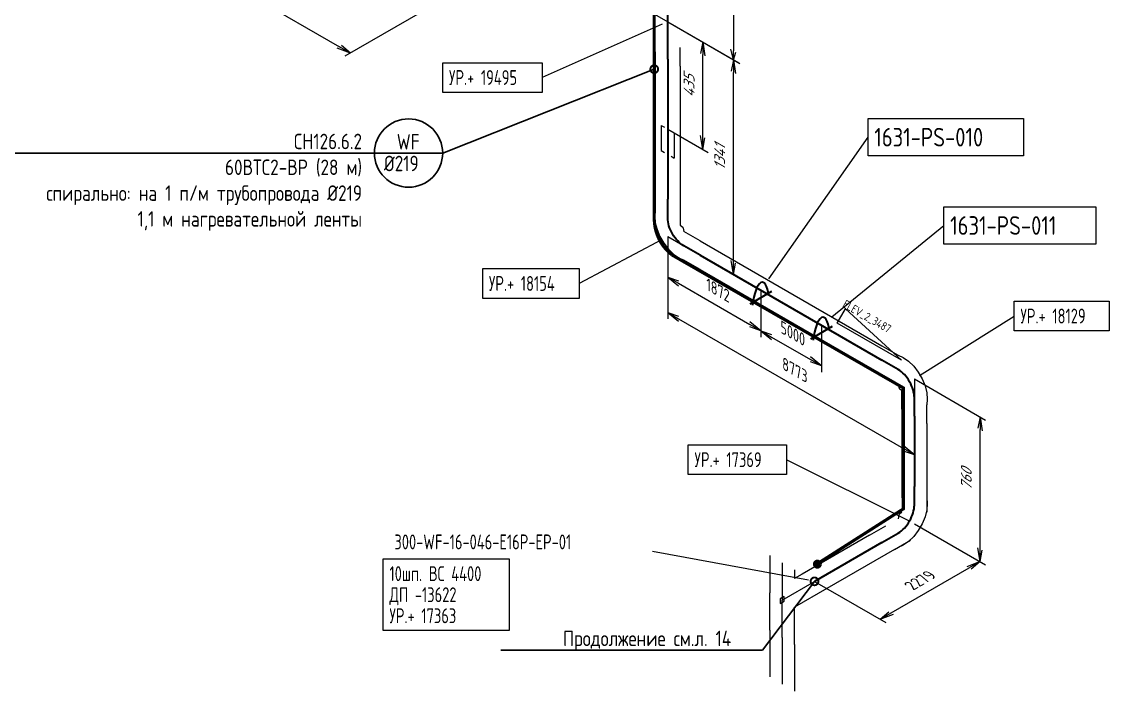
# Model space of a CAD drawing. Header units: millimetres. Extents: x 10051 to 26505, y 4675 to 5194.
# Drawn here: x 17602.6 to 17778.1, y 4848.1 to 4956.3 of the extents above; entities that cross this region are included whole.
import ezdxf
from ezdxf import colors
from ezdxf.entities.mleader import LeaderData, LeaderLine
from ezdxf.enums import TextEntityAlignment as Align
from ezdxf.math import Vec2, Vec3

# ---------------------------------------------------------------- set-up
doc = ezdxf.new("R2010")
doc.units = ezdxf.units.MM
doc.layers.get('0').update_dxf_attribs({"lineweight": 15})
for name, color, linetype, lineweight in [('--TEXT--', 150, 'Continuous', 25), ('_НС', 1, 'Continuous', 30), ('подложка', 252, 'Continuous', 9), ('Построение', 7, 'Continuous', 30), ('СН', 1, 'Continuous', 50)]:
    doc.layers.add(name, color=color, linetype=linetype, lineweight=lineweight)
doc.styles.add('GOST_2.304', font='CS_Gost2304.shx', dxfattribs={"height": 2.5})
doc.styles.add('Style-CS_Gost2304', font='CS_Gost2304.shx')

# ---------------------------------------------------------------- blocks, each defined once
blk = doc.blocks.new('TerminatorOpen_0.4')
at = {"color": 0, "linetype": 'ByBlock', "lineweight": -2}
for q in [(-1, 0.2), (-1, 0), (-1, -0.2)]:
    blk.add_line((0, 0), q, dxfattribs=at)
blk = doc.blocks.new('_DotSmall')
at = {"color": 0, "linetype": 'ByBlock', "const_width": 0.5}
blk.add_lwpolyline([(-0.0625, 0, 1), (0.0625, 0, 1)], format="xyb", close=True, dxfattribs=at)
blk = doc.blocks.new('*U5')
at = {"layer": 'СН'}
blk.add_hatch(color=256, dxfattribs=at).paths.add_polyline_path([(0.5, -1.734723475976807e-18, 1), (-0.5, 0, 1)])
blk.add_circle((0, 0), 0.5, dxfattribs=at)

msp = doc.modelspace()

# ---------------------------------------------------------------- hatches: boundary and pattern name
at = {"layer": 'подложка', "extrusion": (0.7071067811865483, 0.408248290463862, -0.5773502691896257)}
h = msp.add_hatch(color=256, dxfattribs=at)
edge = h.paths.add_edge_path()
edge.add_arc((-4566.354350169985, 10512.39267481305), 1, 44.99999999999989, 404.9999999999999)
h = msp.add_hatch(color=256, dxfattribs=at)
edge = h.paths.add_edge_path()
edge.add_arc((-4585.936760892228, 10492.81026409089), 1, 44.99999999999989, 404.9999999999999)
h = msp.add_hatch(color=256, dxfattribs=at)
edge = h.paths.add_edge_path()
edge.add_arc((-4596.380713277419, 10492.81026409089), 0.9999999999999998, 134.9999999999999, 494.9999999999999)
h = msp.add_hatch(color=256, dxfattribs=at)
edge = h.paths.add_edge_path()
edge.add_arc((-4625.754329360799, 10522.18388017419), 0.9999999999999998, 134.9999999999999, 494.9999999999999)
h = msp.add_hatch(color=256, dxfattribs=at)
edge = h.paths.add_edge_path()
edge.add_arc((-4636.198281745989, 10522.18388017419), 1, 44.99999999999989, 404.9999999999999)
h = msp.add_hatch(color=256, dxfattribs=at)
edge = h.paths.add_edge_path()
edge.add_arc((-4645.989487107096, 10512.39267481305), 1, 44.99999999999989, 404.9999999999999)
at = {"layer": 'подложка', "extrusion": (-5.551115123125784e-17, 0.8164965809277268, 0.5773502691896247)}
h = msp.add_hatch(color=256, dxfattribs=at)
edge = h.paths.add_edge_path()
edge.add_arc((-17741.44337610634, -2583.061214186176), 1, 44.99999999999992, 404.9999999999999)
at = {"layer": 'подложка', "true_color": 0x000000, "extrusion": (-5.551115123125784e-17, 0.8164965809277268, 0.5773502691896247)}
h = msp.add_hatch(color=18, dxfattribs=at)
edge = h.paths.add_edge_path()
edge.add_arc((-17730.54664530572, -2572.164483385493), 1, 44.99999999999992, 404.9999999999999)

# ---------------------------------------------------------------- linework, layer by layer
at = {"layer": '--TEXT--'}
msp.add_circle((17665.01101921159, 4935.111739805169), 5.5075, dxfattribs=at)
at = {"layer": '_НС', "linetype": 'Continuous', "lineweight": 30, "const_width": 0.5}
msp.add_lwpolyline([(17655.96472412098, 5008.227678701523), (17660.78828982952, 5005.474558210812), (17658.59568772874, 5004.1913214419), (17678.41523655261, 4992.361670334762), (17680.70539396875, 4993.639939596233), (17704.6750962987, 4979.942109716354), (17704.6750962987, 4924.500226699394, 0.2332394339432474), (17707.55976498676, 4918.652714471853), (17744.89464319091, 4897.2054649358), (17744.89464319091, 4877.683772483546), (17730.96054112272, 4868.791142175087)], format="xyb", dxfattribs=at)
at = {"layer": 'подложка', "extrusion": (-5.551115123125781e-17, 0.8164965809277269, 0.5773502691896247)}
for p, q in [((17575.14622529074, 4997.718212119998, 227.3302438262646), (17653.85681641813, 4952.274631144475, 291.5971723646609)), ((17706.84780195834, 4980.827749458429, 251.2169651969926), (17654.74069989462, 4950.743700055227, 293.762235874122)), ((17685.61594792678, 4968.569532817866, 268.5527014205534), (17706.84778383038, 4956.311326643507, 285.8884228427217)), ((17655.62458337111, 4951.25401041831, 293.040548037635), (17653.50326302754, 4952.070506999207, 291.8858474992557)), ((17655.62458337111, 4951.25401041831, 293.040548037635), (17653.85681641813, 4952.274631144475, 291.5971723646609)), ((17655.62458337111, 4951.25401041831, 293.040548037635), (17654.21036980873, 4952.478755289685, 291.3084972300661)), ((17712.06976002305, 4920.934360714044, 267.2687188966003), (17709.4587237005, 4922.441843237782, 265.1368166664814)), ((17712.06976002305, 4920.934360714044, 267.2687188966003), (17741.44337610634, 4903.975495561255, 291.2521759981518)), ((17712.06976002305, 4916.315558560538, 264.0027325728894), (17709.4587237005, 4917.823041084277, 261.8708303427705)), ((17712.06976002305, 4916.315558560538, 264.0027325728894), (17741.44337610634, 4899.35669340775, 287.9861896744409)), ((17741.44337610634, 4903.975495561255, 291.2521759981518), (17744.05431597716, 4902.468068724029, 293.3839994756154)), ((17741.44337610634, 4899.35669340775, 287.9861896744409), (17744.05431597716, 4897.849266570523, 290.1180131519046)), ((17739.44337610634, 4873.425428758022, 279.9917039739238), (17742.05437497482, 4874.932889657499, 277.8598323250642)), ((17746.66535229901, 4875.285637580146, 277.3609714288368), (17758.15583749338, 4868.651602860071, 286.7429133031682)), ((17739.44337610634, 4873.425428758022, 279.9917039739238), (17728.54664530572, 4867.134198296928, 288.8888474159876)), ((17743.44337610634, 4871.11602768127, 283.2576902976347), (17746.05437497482, 4872.623488580746, 281.1258186487751)), ((17743.44337610634, 4871.11602768127, 283.2576902976347), (17732.54664530572, 4864.824797220175, 292.1548337396985)), ((17728.54664530572, 4867.134198296928, 288.8888474159876), (17727.32466911305, 4866.428690013181, 289.8865867992192)), ((17742.92101397658, 4860.876394127725, 297.7387189427134), (17755.50418706391, 4868.141292496988, 287.4646011396553)), ((17730.54664530572, 4865.979497758552, 290.5218405778431), (17742.03713050009, 4859.345463038535, 299.9037824521745)), ((17732.54664530572, 4864.824797220175, 292.1548337396985), (17727.32466911305, 4861.809887859676, 296.4185594466411))]:
    msp.add_line(p, q, dxfattribs=at)
at = {"layer": 'подложка', "extrusion": (0.5773501048739813, 0.6666666192329223, 0.4714047891171118)}
for p, q in [((17717.45440260893, 4973.260649428525, 248.9280851760386), (17717.45438661556, 4951.630977959543, 279.5170599171292)), ((17706.84778383038, 4956.311326643507, 285.8884228427217), (17718.4750064196, 4949.598346551702, 281.1416351771199))]:
    msp.add_line(p, q, dxfattribs=at)
at = {"layer": 'подложка'}
for p, q in [((17705.93377428096, 4955.905633972547, 285.8884228427218), (17686.5583886254, 4947.305666978991, 285.8884228427218)), ((17705.93377428096, 4955.905633972547, 285.8884228427218), (17686.5583886254, 4947.305666978991, 285.8884228427218)), ((17723.15160321178, 4914.8104214585, 273.630211435262), (17739.20381782706, 4937.675598312399, 273.630211435262)), ((17723.15160321178, 4914.8104214585, 273.6302114352621), (17739.20381782706, 4937.675598312399, 273.6302114352622)), ((17733.32288075741, 4908.677958154756, 281.6246971357793), (17751.45032188915, 4923.42230985127, 281.6246971357793)), ((17733.32288075741, 4908.677958154756, 281.6246971357793), (17751.45032188915, 4923.42230985127, 281.6246971357793)), ((17705.96389284324, 4921.172176018586, 261.3720000278024), (17692.53032527737, 4914.064076346458, 261.3720000278024)), ((17705.96389284324, 4921.172176018586, 261.3720000278024), (17692.53032527737, 4914.064076346458, 261.3720000278025)), ((17747.5117366257, 4899.183757721326, 293.8829085432391), (17762.79887580303, 4908.80292381503, 293.8829085432391)), ((17747.5117366257, 4899.183757721326, 293.882908543239), (17762.79887580303, 4908.80292381503, 293.8829085432391)), ((17745.77126090312, 4875.733522136459, 277.3609714288368), (17726.03317514704, 4885.62108376942, 277.3609714288368)), ((17745.77126090312, 4875.733522136459, 277.3609714288368), (17726.03317514704, 4885.62108376942, 277.3609714288368)), ((17729.58143958649, 4866.151925730574, 290.3252534116496), (17704.38590639184, 4870.770537745346, 286.3885812508518))]:
    msp.add_line(p, q, dxfattribs=at)
at = {"layer": 'подложка', "extrusion": (-0.7071067811865483, -0.408248290463862, 0.5773502691896257)}
for p, q in [((17706.84778383038, 4956.311326643507, 285.8884228427217), (17718.33826902475, 4949.67729192349, 295.2703647170532)), ((17706.84778383038, 4956.311326643507, 285.8884228427217), (17713.38852155641, 4952.535029956718, 291.2289128327258)), ((17712.50463807992, 4937.750852949273, 279.6923892617531), (17712.50463807992, 4951.00409886747, 289.0638493232647)), ((17717.45438554826, 4917.557386093129, 271.4756297386209), (17717.45438554826, 4948.146360834242, 293.105301207592)), ((17706.84778383038, 4938.975597820649, 273.6302114352621), (17713.38852155641, 4935.19930113386, 278.9707014252661)), ((17704.84773096851, 4925.809640884803, 261.8709195199266), (17704.75598130831, 4924.905098674408, 261.1189416634258)), ((17704.75598130831, 4924.905098674408, 261.1189416634258), (17704.84474753974, 4923.87219281989, 260.4972829160142)), ((17704.84474753974, 4923.87219281989, 260.4972829160142), (17705.12405543974, 4922.760290374394, 260.0531300748687)), ((17705.12405543974, 4922.760290374394, 260.0531300748687), (17705.58685529222, 4921.63137179281, 259.8216758361914)), ((17705.58685529222, 4921.63137179281, 259.8216758361914), (17706.20983933833, 4920.552314214172, 259.8216634205469)), ((17706.84778383038, 4921.63986899779, 261.3720000278024), (17718.33826902475, 4915.005834277716, 270.7539419021338)), ((17706.84778383038, 4921.63986899779, 261.3720000278024), (17706.84778383038, 4908.371799557699, 251.9900581534709)), ((17706.84778383038, 4921.63986899779, 261.3720000278024), (17706.84778383038, 4914.087275624213, 256.0315100377983)), ((17706.20983933833, 4920.552314214172, 259.8216634205469), (17706.95610086447, 4919.587043373434, 260.0530938401215)), ((17706.95610086447, 4919.587043373434, 260.0530938401215), (17707.77937716724, 4918.789184395686, 260.4972257761137)), ((17707.77937716724, 4918.789184395686, 260.4972257761137), (17708.62951654651, 4918.195834765964, 261.1188680739072)), ((17708.62951654651, 4918.195834765964, 261.1188680739072), (17709.45875238943, 4917.822997836276, 261.8708348984723)), ((17708.61555078336, 4914.087275624213, 258.1965735472594), (17720.09319843132, 4907.460652665115, 267.5680336087709)), ((17721.8609653843, 4912.972004586361, 273.630211435262), (17721.8609653843, 4905.419411212784, 268.289721445258)), ((17721.8609653843, 4912.972004586361, 273.630211435262), (17721.8609653843, 4905.419411212784, 268.289721445258)), ((17708.61555078336, 4908.371799557699, 254.155121662932), (17744.89758534603, 4887.424357136242, 283.7792788324205)), ((17731.65217074532, 4907.319049535432, 281.6246971357792), (17731.65217074532, 4899.766456161855, 276.2842071457752)), ((17723.62873233705, 4905.419411212784, 270.4547849547191), (17729.88440379234, 4901.807697614127, 275.5625193092881)), ((17746.66535229901, 4898.651185124003, 293.8829085432389), (17746.66535229901, 4885.383115683911, 284.5009666689075)), ((17746.66535229901, 4898.651185124003, 293.882908543239), (17758.15583749338, 4892.017150403928, 303.2648504175704)), ((17744.05438160653, 4897.849365505677, 290.11816348879), (17744.16281098001, 4897.298044808205, 289.8611192042432)), ((17744.16281098001, 4897.298044808205, 289.8611192042432), (17744.24217084203, 4897.160579018699, 289.8611117961552)), ((17744.24217084203, 4897.160579018699, 289.8611117961552), (17744.66540409824, 4896.791035209779, 290.1181576227804)), ((17757.27195401689, 4871.203154675484, 287.4646011396553), (17757.27195401689, 4890.48621931468, 301.0997869081093)), ((17746.66535229901, 4875.285637580146, 277.3609714288369), (17758.15583749338, 4868.651602860071, 286.7429133031683))]:
    msp.add_line(p, q, dxfattribs=at)
at = {"layer": 'подложка', "extrusion": (0.7071067811865483, 0.408248290463862, -0.5773502691896257)}
for p, q in [((17704.84778383038, 4951.436208460884, 279.9917039739237), (17704.84778383038, 4954.451142927104, 282.1235845798175)), ((17704.84778383038, 4951.436208460884, 279.9917039739237), (17704.84778383038, 4928.824388257166, 264.0027325728893)), ((17708.84778383038, 4949.126807384131, 283.2576902976346), (17708.84778383038, 4952.141741850352, 285.3895709035284)), ((17708.84778383038, 4949.126807384131, 283.2576902976346), (17708.84778383038, 4926.514987180413, 267.2687188966003)), ((17704.84778383038, 4928.824388257166, 264.0027325728893), (17704.84778383038, 4925.809534582771, 261.8709090954258)), ((17708.84778383038, 4926.514987180413, 267.2687188966003), (17708.84778383038, 4923.500133505961, 265.1368954191367)), ((17708.84766533542, 4923.500126136929, 265.1367450822511), (17709.2709083782, 4923.130563196082, 265.3937893667981)), ((17709.2709083782, 4923.130563196082, 265.3937893667981), (17709.35027731316, 4922.993102644916, 265.393796774886)), ((17709.35027731316, 4922.993102644916, 265.393796774886), (17709.45869501134, 4922.441799988967, 265.1367509482608)), ((17744.05425034779, 4902.468167654875, 293.3839890511147), (17744.88348171081, 4902.095354086134, 294.1359669076156)), ((17744.88348171081, 4902.095354086134, 294.1359669076156), (17745.73362130499, 4901.502027347447, 294.7576256550271)), ((17745.73362130499, 4901.502027347447, 294.7576256550271), (17746.55690311933, 4900.704188387779, 295.2017784961726)), ((17746.55690311933, 4900.704188387779, 295.2017784961726), (17747.30317536359, 4899.738932667937, 295.4332327348498)), ((17747.30317536359, 4899.738932667937, 295.4332327348498), (17747.92617461564, 4898.659883868528, 295.4332451504943)), ((17747.92617461564, 4898.659883868528, 295.4332451504943), (17748.38899292228, 4897.530967008668, 295.2018147309198)), ((17744.66535229901, 4893.77606694138, 287.9861896744409), (17744.66535229901, 4896.791031988858, 290.1180919045599)), ((17748.38899292228, 4897.530967008668, 295.2018147309198), (17748.66832091416, 4896.419059327276, 294.7576827949276)), ((17748.7571070773, 4895.386142213301, 294.136040497134), (17748.66537540838, 4894.481584442718, 293.384073672569)), ((17748.66832091416, 4896.419059327276, 294.7576827949276), (17748.7571070773, 4895.386142213301, 294.136040497134)), ((17744.66535229901, 4893.77606694138, 287.9861896744409), (17744.66535229901, 4882.470156839521, 279.9917039739238)), ((17748.66535229901, 4891.466665864627, 291.2521759981519), (17748.66535229901, 4894.481630912105, 293.3840782282708)), ((17748.66535229901, 4891.466665864627, 291.2521759981519), (17748.66535229901, 4880.16075576271, 283.2576902976347)), ((17744.66535229901, 4882.470156839521, 279.9917039739238), (17744.66535229901, 4879.455402098069, 277.8599504526527)), ((17748.66535229901, 4880.16075576271, 283.2576902976347), (17748.66535229901, 4877.146001021316, 281.1259367763636)), ((17723.32466911305, 4870.149107657428, 297.4162988298726), (17723.32466911305, 4864.119288936428, 293.1525731229301)), ((17727.32466911305, 4867.839706580675, 300.6822851535835), (17727.32466911305, 4866.428690013181, 299.6845457703519)), ((17723.32466911305, 4858.089470215429, 288.8888474159876), (17723.32466911305, 4864.119288936428, 293.1525731229301)), ((17727.32466911305, 4855.780069138676, 292.1548337396985), (17727.32466911305, 4861.809887859676, 296.4185594466409)), ((17723.32466911305, 4858.089470215429, 288.8888474159876), (17723.32466911305, 4850.552196814209, 283.5591902823095)), ((17727.32466911305, 4855.780069138676, 292.1548337396985), (17727.32466911305, 4848.242795737398, 286.8251766060204))]:
    msp.add_line(p, q, dxfattribs=at)
at = {"layer": 'подложка', "extrusion": (0.7032216968497751, 0.4104790880096579, -0.5805050933337991)}
for p, q in [((17705.78132787663, 4939.584605674605, 272.768944268594), (17705.78132787663, 4935.502122770002, 269.8821929226459)), ((17705.78132787663, 4939.584605674605, 272.768944268594), (17706.3145558535, 4939.280101747656, 273.199577851928)), ((17707.38101180749, 4938.671093893641, 274.0608450185961), (17707.91423978437, 4938.366589966692, 274.4914786019301)), ((17707.91423978437, 4938.366589966692, 274.4914786019301), (17707.91423978437, 4934.284107062031, 271.604727255982)), ((17705.78132787663, 4935.502122770002, 269.8821929226459), (17706.3145558535, 4935.197618842994, 270.3128265059799)), ((17707.38101180749, 4934.588610989038, 271.174093672648), (17707.91423978437, 4934.284107062031, 271.604727255982))]:
    msp.add_line(p, q, dxfattribs=at)
at = {"layer": 'подложка', "extrusion": (-0.7071067811865468, 0.4082482904638627, -0.577350269189627)}
for p, q in [((17748.66540516088, 4879.455409467158, 277.859890920961), (17748.75715482108, 4878.550867256763, 277.1079130644601)), ((17748.66838858965, 4877.517961402245, 276.4862543170486), (17748.38908068965, 4876.406058956691, 276.0421014759031)), ((17748.75715482108, 4878.550867256763, 277.1079130644601), (17748.66838858965, 4877.517961402245, 276.4862543170486)), ((17748.38908068965, 4876.406058956691, 276.0421014759031), (17747.92628083717, 4875.277140375165, 275.8106472372259)), ((17747.30329679105, 4874.198082796527, 275.8106348215815), (17746.55703526492, 4873.23281195579, 276.0420652411559)), ((17747.92628083717, 4875.277140375165, 275.8106472372259), (17747.30329679105, 4874.198082796527, 275.8106348215815)), ((17745.73375896215, 4872.434952978041, 276.4861971771481), (17744.88361958311, 4871.841603348261, 277.1078394749416)), ((17746.55703526492, 4873.23281195579, 276.0420652411559), (17745.73375896215, 4872.434952978041, 276.4861971771481)), ((17744.88361958311, 4871.841603348261, 277.1078394749416), (17744.05438374019, 4871.468766418573, 277.8598062995067))]:
    msp.add_line(p, q, dxfattribs=at)
at = {"layer": 'подложка', "extrusion": (0.7071067811865468, -0.4082482904638627, 0.577350269189627)}
for p, q in [((17744.16285881623, 4876.638871227271, 281.3827681759205), (17744.05444111805, 4876.087568571264, 281.1257223492954)), ((17744.24222775119, 4876.776331778437, 281.3827607678325), (17744.16285881623, 4876.638871227271, 281.3827681759205)), ((17744.66547079397, 4877.145894719284, 281.1257164832857), (17744.24222775119, 4876.776331778437, 281.3827607678325))]:
    msp.add_line(p, q, dxfattribs=at)
at = {"layer": 'подложка', "elevation": 287.4257857819934, "flags": 128}
msp.add_lwpolyline([(17744.61106412987, 4901.675932343696), (17734.21875928449, 4907.675932343696), (17735.55175928459, 4909.984756070186), (17744.61106412987, 4901.675932343696)], dxfattribs=at)
at = {"layer": 'подложка', "extrusion": (0.7071067811865468, -0.4082482904638627, 0.577350269189627)}
for points, elevation in [([(13079.33518200602, -7212.931994299923), (13074.11320581354, -7218.153970492652)], 10718.59481851109), ([(13074.11320581354, -7218.153970492605), (13079.33518200601, -7223.375946685105)], 10718.59481851106), ([(13068.89122962072, -7223.375946685134), (13074.11320581354, -7218.153970492652)], 10718.59481851109)]:
    msp.add_lwpolyline(points, dxfattribs=dict(at, elevation=elevation))
at = {"layer": 'подложка', "extrusion": (1, 0, 0), "elevation": 17725.32466911305}
msp.add_lwpolyline([(4856.934769677053, 290.5218405778431), (4849.397496275833, 285.192183444165)], dxfattribs=at)
at = {"layer": 'подложка'}
for points in [[(17670.54166996283, 4949.705666979014, 285.8884228427219), (17686.5583886254, 4949.705666979014, 285.8884228427219), (17686.5583886254, 4944.905666978968, 285.8884228427219), (17670.54166996283, 4944.905666978968, 285.8884228427218)], [(17739.20381782706, 4940.675598312399, 273.630211435262), (17764.30381782692, 4940.675598312399, 273.630211435262), (17764.30381782692, 4934.675598312399, 273.6302114352621), (17739.20381782706, 4934.675598312399, 273.630211435262)], [(17751.45032188915, 4926.42230985127, 281.6246971357793), (17775.95032188915, 4926.42230985127, 281.6246971357793), (17775.95032188915, 4920.42230985127, 281.6246971357793), (17751.45032188915, 4920.42230985127, 281.6246971357793)], [(17676.98656877795, 4916.464076346423, 261.3720000278024), (17692.53032527737, 4916.464076346423, 261.3720000278024), (17692.53032527737, 4911.664076346435, 261.3720000278024), (17676.98656877795, 4911.664076346435, 261.3720000278024)], [(17762.79887580303, 4911.202923815054, 293.8829085432391), (17778.13264910122, 4911.202923815054, 293.8829085432392), (17778.13264910122, 4906.402923815065, 293.8829085432391), (17762.79887580303, 4906.402923815065, 293.8829085432391)], [(17710.17444384554, 4888.021083769385, 277.3609714288368), (17726.03317514704, 4888.021083769385, 277.3609714288368), (17726.03317514704, 4883.221083769397, 277.3609714288368), (17710.17444384554, 4883.221083769397, 277.3609714288368)], [(17660.92750258018, 4869.620786081483), (17681.24887687034, 4869.620786081483), (17681.24887687034, 4858.020786081506), (17660.92750258018, 4858.020786081506)], [(17725.65104262521, 4862.776156563017, 294.2526005714178), (17725.65104262521, 4863.529883903157, 294.7855662847856), (17724.99829560112, 4863.153020233087, 295.3185319981533), (17724.99829560112, 4862.399292892947, 294.7855662847855)]]:
    msp.add_3dface(points, dxfattribs=at)
at = {"layer": 'Построение', "ltscale": 0.3, "extrusion": (-0.7071067811865468, 0.4082482904638627, -0.577350269189627)}
for p, q in [((17723.62873233705, 4912.767880441093, 271.3208103585036), (17720.09319843132, 4910.726638988821, 274.2075617044517)), ((17733.4199376983, 4907.114925390164, 279.3152960590208), (17729.88440379234, 4905.073683937891, 282.2020474049689))]:
    msp.add_line(p, q, dxfattribs=at)
at = {"layer": 'Построение', "ltscale": 0.3, "extrusion": (-0.9999999999999091, 2.464732818482752e-07, -3.485658579096276e-07), "elevation": -17706.84666188147}
msp.add_lwpolyline([(-4950.285872187243, 281.6185251335992), (-4953.300806653463, 283.7504706121499, 0.4142273752197332), (-4958.44769207075, 282.8673557501546), (-4960.579416615201, 279.8524321195453)], format="xyb", dxfattribs=at)
at = {"layer": 'Построение', "ltscale": 0.3, "extrusion": (1, 0, 0)}
for points, elevation in [([(4950.281507922507, 281.6246971357792), (4927.66968771879, 265.6357257347448)], 17706.84778383038), ([(4892.621366403004, 289.6191828362964), (4881.315456301087, 281.6246971357793)], 17746.66535229901)]:
    msp.add_lwpolyline(points, dxfattribs=dict(at, elevation=elevation))
at = {"layer": 'Построение', "ltscale": 0.3, "extrusion": (0.7071067811865483, 0.408248290463862, -0.5773502691896257), "elevation": 14378.9800096072}
msp.add_lwpolyline([(-4596.38071327753, 10492.81026409133), (-4593.769714409207, 10490.19919031461, 0.4142273752197332), (-4588.547615084609, 10490.19923854217), (-4585.936760892294, 10492.8102640913)], format="xyb", dxfattribs=at)
at = {"layer": 'Построение', "ltscale": 0.3, "extrusion": (-5.551115123125781e-17, 0.8164965809277269, 0.5773502691896247)}
for points, elevation in [([(-17712.06976002305, -2622.878782654804), (-17741.44337610634, -2593.505166571402)], 4169.405320169022), ([(-17741.44337610634, -2583.061214186229), (-17730.54664530572, -2572.164483385487)], 4140.788485647478)]:
    msp.add_lwpolyline(points, dxfattribs=dict(at, elevation=elevation))
at = {"layer": 'Построение', "ltscale": 0.3, "extrusion": (-0.7071067811865483, -0.408248290463862, 0.5773502691896257), "elevation": -14378.98000960743}
msp.add_lwpolyline([(4636.198281746028, 10522.18388017468), (4633.58728287765, 10524.79495395166, 0.4142273752197332), (4628.365183553145, 10524.79490572392), (4625.754329360858, 10522.18388017478)], format="xyb", dxfattribs=at)
at = {"layer": 'Построение', "ltscale": 0.3, "extrusion": (0.7071067811865468, -0.4082482904638627, 0.577350269189627), "elevation": 10718.59481851108}
msp.add_lwpolyline([(13090.23191280681, -7234.27267748588), (13092.84291167523, -7236.883751262762, 0.4142273752197332), (13098.06501099968, -7236.883703035158), (13100.67586519178, -7234.272677485896)], format="xyb", dxfattribs=at)
at = {"layer": 'Построение', "ltscale": 0.3, "extrusion": (0.7071067811865469, -0.4082482904638625, 0.5773502691896265)}
for centre in [(17721.8609653843, 4909.706018262656, 271.3208103585038), (17731.65217074532, 4904.053063211726, 279.315296059021)]:
    msp.add_ellipse(centre, major_axis=(3.05311331771915e-16, -4.490731195102454, -3.175426480542905), ratio=0.3636363636363671, start_param=1.942964860755223, end_param=4.340220446424352, dxfattribs=at)

# ---------------------------------------------------------------- block references
at = {"layer": 'подложка', "extrusion": (-0.7071067811865483, -0.408248290463862, 0.5773502691896257)}
for p, xscale, yscale, zscale, rotation in [((4566.789228226977, 10523.27150525568, -14378.9800096072), 2.500000000000002, 2.500000000000002, 2.500000000000002, 135), ((4571.738975695287, 10528.221252724, -14378.98000960724), 2.500000000000002, 2.500000000000002, 2.500000000000002, 135), ((4581.802409780741, 10508.2583237019, -14378.98000960722), 2.500000000000002, 2.500000000000002, 2.500000000000002, 315.0000000000001), ((4601.765338802714, 10498.19488961661, -14378.98000960722), 2.500000000000002, 2.500000000000002, 2.500000000000002, 315.0000000000001), ((4596.815591334327, 10481.93143364918, -14378.98000960726), 2.500000000000003, 2.500000000000003, 2.500000000000003, 225.0000000000001), ((4601.765338802599, 10476.98168618094, -14378.98000960724), 2.500000000000003, 2.500000000000003, 2.500000000000003, 225.0000000000001), ((4611.828772888144, 10496.944615203, -14378.9800096074), 2.500000000000003, 2.500000000000003, 2.500000000000003, 45.00000000000011), ((4611.828772888144, 10496.944615203, -14378.9800096074), 2.500000000000003, 2.500000000000003, 2.500000000000003, 225.0000000000001), ((4621.619978249259, 10506.73582056418, -14378.98000960721), 2.500000000000003, 2.500000000000003, 2.500000000000003, 45.00000000000011), ((4641.582907271347, 10538.01245808514, -14378.98000960728), 2.500000000000002, 2.500000000000002, 2.500000000000002, 135), ((4641.582907271285, 10516.79925464945, -14378.98000960728), 2.500000000000003, 2.500000000000003, 2.500000000000003, 45.00000000000011), ((4661.818065017659, 10517.7773003388, -14378.9800096073), 2.500000000000002, 2.500000000000002, 2.500000000000002, 315.0000000000001)]:
    msp.add_blockref('TerminatorOpen_0.4', p, dxfattribs=dict(at, xscale=xscale, yscale=yscale, zscale=zscale, rotation=rotation))
at = {"layer": 'подложка', "extrusion": (0.5773501048739813, 0.6666666192329223, 0.4714047891171118), "xscale": 2.5, "yscale": 2.5, "zscale": 2.5, "rotation": 112.2076314741866}
msp.add_blockref('TerminatorOpen_0.4', (-10152.47975573891, -6983.40874687135, 13662.02691266261), dxfattribs=at)
at = {"layer": 'подложка', "extrusion": (-5.551115123125781e-17, 0.8164965809277269, 0.5773502691896247), "xscale": 2.500000000000001, "yscale": 2.500000000000001, "zscale": 2.500000000000001}
for p, rotation in [((-17757.27195401689, -2577.676588660983, 4140.788485647399), 225), ((-17741.1532470236, -2561.55788166772, 4140.788485647485), 44.99999999999996)]:
    msp.add_blockref('TerminatorOpen_0.4', p, dxfattribs=dict(at, rotation=rotation))
at = {"layer": 'СН'}
msp.add_blockref('*U5', (17731.02276941804, 4868.755277660294), dxfattribs=at)

# ---------------------------------------------------------------- texts
at = {"layer": '--TEXT--', "style": 'GOST_2.304'}
for s, p in [('WF', (17663.10994961047, 4935.681693188174)), ('%%C219', (17661.03466613754, 4932.183803811565))]:
    msp.add_text(s, height=2.5, rotation=359.9999993329894, dxfattribs=at).set_placement(p)
at = {"layer": 'подложка', "style": 'Style-CS_Gost2304'}
for s, height, width, p in [('УР.+ 19495', 2.399999999999999, 0.8750000000000129, (17671.54166996283, 4947.305666978991, 285.888422842722)), ('УР.+ 18154', 2.399999999999999, 0.8750000000000097, (17677.98656877795, 4914.064076346458, 261.3720000278024)), ('УР.+ 18129', 2.399999999999999, 0.8750000000000097, (17763.79887580303, 4908.80292381503, 293.8829085432392)), ('УР.+ 17369', 2.399999999999999, 0.8750000000000265, (17711.17444384554, 4885.62108376942, 277.3609714288368)), ('300-WF-16-046-E16P-EP-01', 2.399999999999999, 0.8750000000000142, (17662.72987075154, 4872.343665415174, 286.3885812508518)), ('10шп. ВС 4400', 2.399999999999997, 0.87500000000001, (17661.92750258018, 4867.22078608146)), ('ДП -13622', 2.399999999999997, 0.87500000000001, (17661.92750258018, 4863.820786081495)), ('УР.+ 17363', 2.399999999999997, 0.87500000000001, (17661.92750258018, 4860.420786081471))]:
    msp.add_text(s, height=height, rotation=359.9999999999999, dxfattribs=dict(at, width=width)).set_placement(p, align=Align.MIDDLE_LEFT)
for s, p in [('1631-PS-010', (17740.20381782706, 4937.675598312399, 273.6302114352621)), ('1631-PS-011', (17752.45032188915, 4923.42230985127, 281.6246971357794))]:
    msp.add_text(s, height=2.999999999999999, rotation=359.9999999999999, dxfattribs=at).set_placement(p, align=Align.MIDDLE_LEFT)
at = {"layer": 'подложка', "extrusion": (-0.7071067811865483, -0.408248290463862, 0.5773502691896257), "char_height": 2.5, "attachment_point": 5, "style": 'GOST_2.304'}
for s, insert, text_direction in [('\\A1;435', (17710.29492938881, 4946.3676863244, 283.0790811868322), (-1.8540455966658166e-16, 0.816496580927727, 0.5773502691896246)), ('\\A1;1341', (17715.24467685715, 4934.842083879685, 280.9914273674298), (-1.8540455966658166e-16, 0.816496580927727, 0.5773502691896246)), ('\\A1;1872', (17714.97309304088, 4912.968298705873, 265.1917046547737), (0.7071067811865468, -0.4082482904638627, 0.577350269189627)), ('\\A1;5000', (17727.04140090001, 4906.000657914727, 275.0454367593459), (0.7071067811865468, -0.4082482904638627, 0.577350269189627)), ('\\A1;8773', (17727.37528649824, 4900.092412908209, 271.2766013244348), (0.7071067811865468, -0.4082482904638627, 0.577350269189627)), ('\\A1;760', (17755.06224532555, 4882.83489741111, 292.9831559182057), (-1.8540455966658166e-16, 0.816496580927727, 0.5773502691896246))]:
    msp.add_mtext(s, dxfattribs=dict(at, insert=insert, text_direction=text_direction))
at = {"layer": 'подложка', "extrusion": (-5.551115123125781e-17, 0.8164965809277269, 0.5773502691896247), "insert": (17747.62161026256, 4866.141836474239, 290.2922589644258), "char_height": 2.5, "attachment_point": 5, "text_direction": (0.7071067811865482, 0.4082482904638619, -0.5773502691896256), "style": 'GOST_2.304'}
msp.add_mtext('\\A1;2279', dxfattribs=at)
at = {"layer": 'подложка', "style": 'Style-CS_Gost2304'}
msp.add_attdef('ELEV_2_3487', text='0.3%', height=1.333332, rotation=329.9999999999999, dxfattribs=at).set_placement((17739.02616640636, 4908.748605772209, 287.4257857819933), align=Align.MIDDLE_CENTER)

# ---------------------------------------------------------------- leaders
at = {"layer": '--TEXT--'}
ml = msp.add_multileader_mtext('Standard', dxfattribs=at)
ml.set_content('СН126.6.2\\P60ВТС2-ВР (28 м)\\Pспирально: на 1 п/м трубопровода %%C219\\P1,1 м нагревательной ленты', color=256, style='GOST_2.304')
ml.set_leader_properties()
ml.set_arrow_properties(name='DOTSMALL')
ml.build(insert=Vec2(0, 0))
ml.multileader.update_dxf_attribs({"text_left_attachment_type": 6, "text_right_attachment_type": 6, "dogleg_length": 0.36, "arrow_head_size": 2.5})
ctx = ml.context
ctx.base_point, ctx.char_height, ctx.arrow_head_size, ctx.plane_origin = Vec3(17591.98983054643, 4935.111739805169), 2.5, 2.5, Vec3(17667.58495138968, 4960.704933255937)
ctx.left_attachment, ctx.right_attachment, ctx.text_align_type = 6, 6, 2
notes = []
notes.append((ctx, [(0, (1, 1, 0), (17670.51851921142, 4935.111739805169), (-1, 0), 11.015, [(0, [(17704.6750962987, 4948.659889259967)], 0, [])])]))
ctx.mtext.insert, ctx.mtext.defined_height, ctx.mtext.alignment, ctx.mtext.flow_direction = Vec3(17657.50351921142, 4938.236739805169), 0.03090856179278711, 3, 5
ml = msp.add_multileader_mtext('Standard', dxfattribs=at)
ml.set_content('{\\C0;Продолжение см.л. 14}', color=256, style='GOST_2.304')
ml.set_leader_properties()
ml.set_arrow_properties(name='DOTSMALL')
ml.build(insert=Vec2(0, 0))
ml.multileader.update_dxf_attribs({"text_left_attachment_type": 6, "text_right_attachment_type": 6, "dogleg_length": 0.36, "arrow_head_size": 2.5})
ctx = ml.context
ctx.base_point, ctx.char_height, ctx.arrow_head_size, ctx.plane_origin = Vec3(17681.97749294895, 4854.894053364113, 286.49416937224), 2.5, 2.5, Vec3(17725.55935763779, 4859.270958343835, 286.49416937224)
ctx.left_attachment, ctx.right_attachment, ctx.text_align_type = 6, 6, 2
notes.append((ctx, [(0, (1, 1, 0), (17722.16296995167, 4854.894053364113, 286.49416937224), (-1, 0), 3.06047700272201, [(0, [(17730.54664530572, 4865.979497758549, 286.49416937224)], 0, [])])]))
ctx.mtext.insert, ctx.mtext.defined_height, ctx.mtext.alignment, ctx.mtext.flow_direction = Vec3(17717.10249294895, 4858.019053364113, 286.49416937224), 0.03090856179278711, 3, 5
for ctx, leaders in notes:
    for number, flags, end, landing, length, lines in leaders:
        leader = LeaderData()
        leader.index, (leader.has_last_leader_line, leader.has_dogleg_vector, leader.attachment_direction) = number, flags
        leader.last_leader_point, leader.dogleg_vector, leader.dogleg_length = Vec3(end), Vec3(landing), length
        for number, points, colour, breaks in lines:
            line = LeaderLine()
            line.index, line.vertices, line.color, line.breaks = number, Vec3.list(points), colors.encode_raw_color(colour), breaks
            leader.lines.append(line)
        ctx.leaders.append(leader)

doc.saveas('drawing.dxf')
